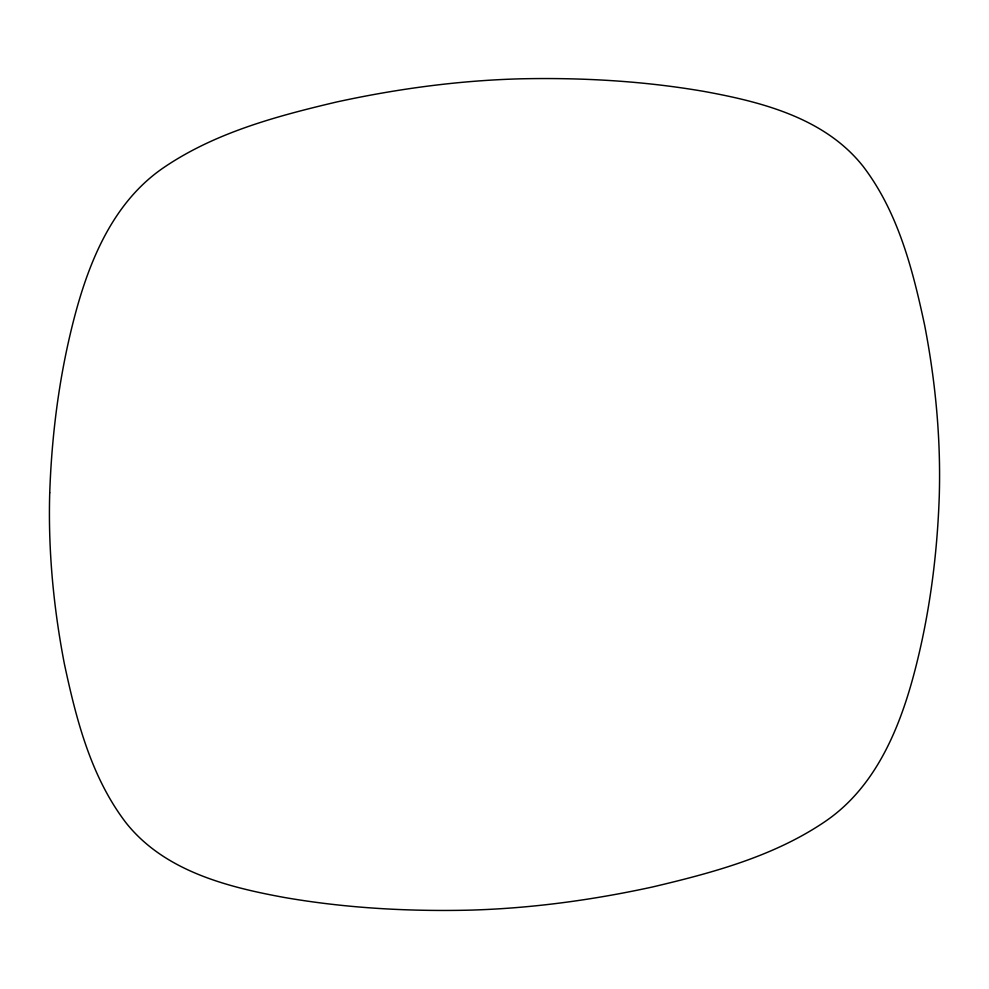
<?xml version="1.0" encoding="UTF-8"?>
<svg xmlns="http://www.w3.org/2000/svg" width="989" height="989" viewBox="0 0 989 989"><rect width="100%" height="100%" fill="white"/><g stroke="black" fill="none" stroke-linecap="round" stroke-linejoin="round"><path stroke-width="1.48" d="M49.734 492.782C48.028 550.107 53.505 607.518 64.359 663.78C76.215 719.25 90.815 776.649 125.788 822.514C163.976 870.95 227.025 887.022 284.894 897.567C345.272 907.989 406.739 911.499 467.958 910.189C529.993 908.57 591.743 900.2 652.344 887.022C712.661 872.78 774.436 856.301 826.161 820.808C876.959 785.711 900.818 725.605 915.554 667.971C929.883 611.857 937.275 554.063 939.266 496.218C940.972 438.893 935.495 381.482 924.641 325.22C912.785 269.75 898.185 212.351 863.212 166.486C825.024 118.05 761.975 101.978 704.106 91.433C643.728 81.011 582.261 77.501 521.042 78.811C459.007 80.43 397.257 88.8 336.656 101.978C276.339 116.22 214.564 132.699 162.839 168.192C112.041 203.289 88.182 263.395 73.446 321.029C59.117 377.143 51.725 434.937 49.734 492.782"/></g></svg>
